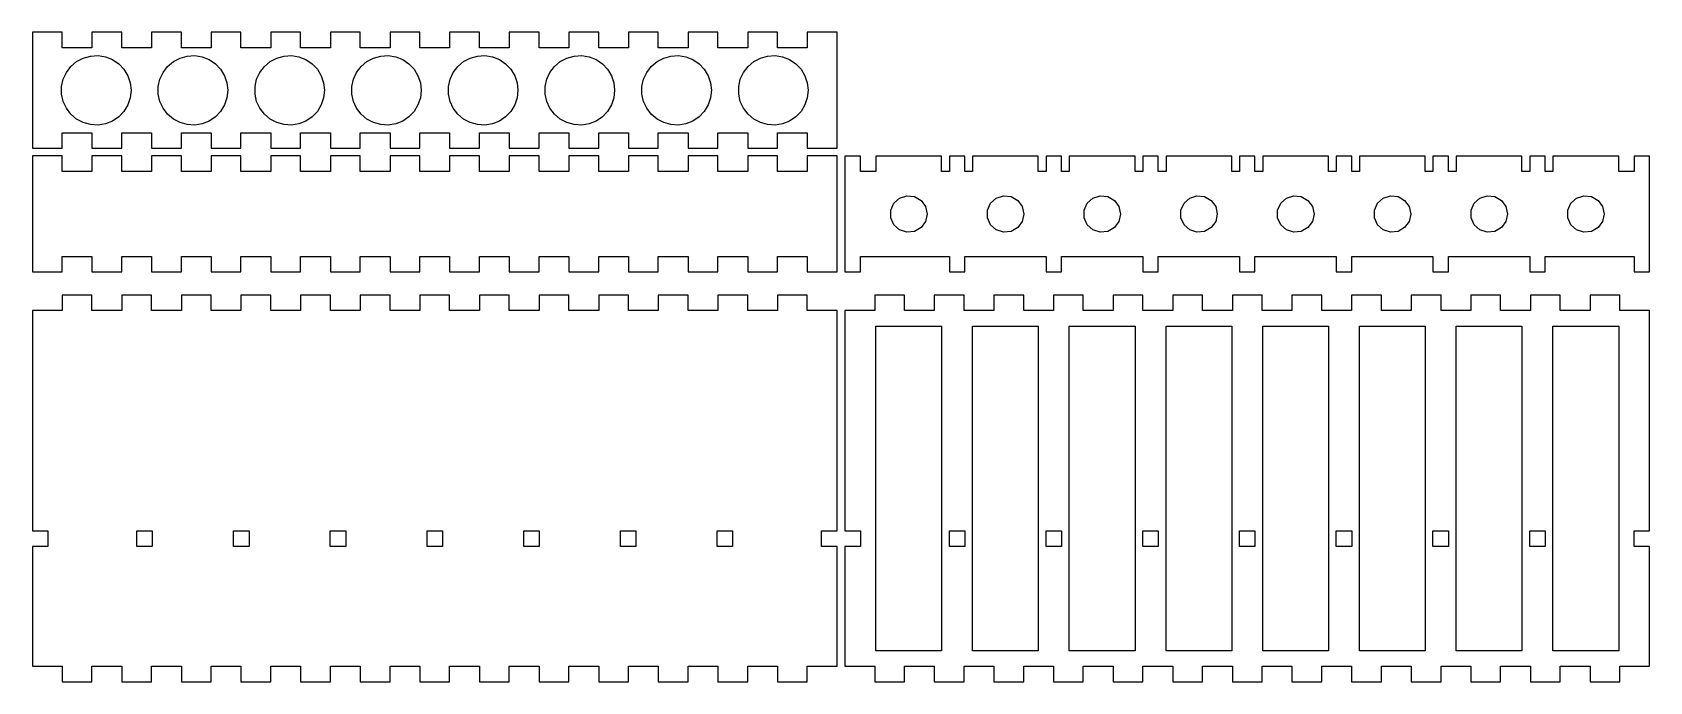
# Model space of a CAD drawing. Header units: metres. Extents: x 0 to 418, y 0 to 168.
import ezdxf

# ---------------------------------------------------------------- set-up
doc = ezdxf.new("R2010")
doc.units = ezdxf.units.M

msp = doc.modelspace()

# ---------------------------------------------------------------- linework, layer by layer
for p, q in [((7.7037, 168.01), (0, 168.01)), ((0, 168.01), (0, 138)), ((7.7037, 164), (7.7037, 168.01)), ((23.1111, 168.01), (15.4074, 168.01)), ((15.4074, 168.01), (15.4074, 164)), ((23.1111, 164), (23.1111, 168.01)), ((38.5185, 168.01), (30.8148, 168.01)), ((30.8148, 168.01), (30.8148, 164)), ((38.5185, 164), (38.5185, 168.01)), ((53.9259, 168.01), (46.2222, 168.01)), ((46.2222, 168.01), (46.2222, 164)), ((53.9259, 164), (53.9259, 168.01)), ((69.3333, 168.01), (61.6296, 168.01)), ((61.6296, 168.01), (61.6296, 164)), ((69.3333, 164), (69.3333, 168.01)), ((84.7407, 168.01), (77.037, 168.01)), ((77.037, 168.01), (77.037, 164)), ((84.7407, 164), (84.7407, 168.01)), ((100.148, 168.01), (92.4444, 168.01)), ((92.4444, 168.01), (92.4444, 164)), ((100.148, 164), (100.148, 168.01)), ((115.556, 168.01), (107.852, 168.01)), ((107.852, 168.01), (107.852, 164)), ((115.556, 164), (115.556, 168.01)), ((130.963, 168.01), (123.259, 168.01)), ((123.259, 168.01), (123.259, 164)), ((130.963, 164), (130.963, 168.01)), ((146.37, 168.01), (138.667, 168.01)), ((138.667, 168.01), (138.667, 164)), ((146.37, 164), (146.37, 168.01)), ((161.778, 168.01), (154.074, 168.01)), ((154.074, 168.01), (154.074, 164)), ((161.778, 164), (161.778, 168.01)), ((177.185, 168.01), (169.481, 168.01)), ((169.481, 168.01), (169.481, 164)), ((177.185, 164), (177.185, 168.01)), ((192.593, 168.01), (184.889, 168.01)), ((184.889, 168.01), (184.889, 164)), ((192.593, 164), (192.593, 168.01)), ((208, 168.01), (200.296, 168.01)), ((200.296, 168.01), (200.296, 164)), ((208, 138), (208, 168.01)), ((15.4074, 164), (7.7037, 164)), ((30.8148, 164), (23.1111, 164)), ((46.2222, 164), (38.5185, 164)), ((61.6296, 164), (53.9259, 164)), ((77.037, 164), (69.3333, 164)), ((92.4444, 164), (84.7407, 164)), ((107.852, 164), (100.148, 164)), ((123.259, 164), (115.556, 164)), ((138.667, 164), (130.963, 164)), ((154.074, 164), (146.37, 164)), ((169.481, 164), (161.778, 164)), ((184.889, 164), (177.185, 164)), ((200.296, 164), (192.593, 164)), ((8.7883, 157.64), (9.966, 159.189)), ((9.966, 159.189), (11.4493, 160.449)), ((11.4493, 160.449), (13.1687, 161.361)), ((13.1687, 161.361), (15.044, 161.881)), ((15.044, 161.881), (16.9872, 161.987)), ((16.9872, 161.987), (18.9077, 161.672)), ((18.9077, 161.672), (20.7157, 160.952)), ((20.7157, 160.952), (22.3265, 159.859)), ((22.3265, 159.859), (23.6648, 158.447)), ((33.7883, 157.64), (34.966, 159.189)), ((34.966, 159.189), (36.4493, 160.449)), ((36.4493, 160.449), (38.1687, 161.361)), ((38.1687, 161.361), (40.044, 161.881)), ((40.044, 161.881), (41.9872, 161.987)), ((41.9872, 161.987), (43.9077, 161.672)), ((43.9077, 161.672), (45.7157, 160.952)), ((45.7157, 160.952), (47.3265, 159.859)), ((47.3265, 159.859), (48.6648, 158.447)), ((58.7883, 157.64), (59.966, 159.189)), ((59.966, 159.189), (61.4493, 160.449)), ((61.4493, 160.449), (63.1687, 161.361)), ((63.1687, 161.361), (65.044, 161.881)), ((65.044, 161.881), (66.9872, 161.987)), ((66.9872, 161.987), (68.9077, 161.672)), ((68.9077, 161.672), (70.7157, 160.952)), ((70.7157, 160.952), (72.3265, 159.859)), ((72.3265, 159.859), (73.6648, 158.447)), ((83.7883, 157.64), (84.966, 159.189)), ((84.966, 159.189), (86.4493, 160.449)), ((86.4493, 160.449), (88.1687, 161.361)), ((88.1687, 161.361), (90.044, 161.881)), ((90.044, 161.881), (91.9872, 161.987)), ((91.9872, 161.987), (93.9077, 161.672)), ((93.9077, 161.672), (95.7157, 160.952)), ((95.7157, 160.952), (97.3265, 159.859)), ((97.3265, 159.859), (98.6648, 158.447)), ((108.788, 157.64), (109.966, 159.189)), ((109.966, 159.189), (111.449, 160.449)), ((111.449, 160.449), (113.169, 161.361)), ((113.169, 161.361), (115.044, 161.881)), ((115.044, 161.881), (116.987, 161.987)), ((116.987, 161.987), (118.908, 161.672)), ((118.908, 161.672), (120.716, 160.952)), ((120.716, 160.952), (122.326, 159.859)), ((122.326, 159.859), (123.665, 158.447)), ((133.788, 157.64), (134.966, 159.189)), ((134.966, 159.189), (136.449, 160.449)), ((136.449, 160.449), (138.169, 161.361)), ((138.169, 161.361), (140.044, 161.881)), ((140.044, 161.881), (141.987, 161.987)), ((141.987, 161.987), (143.908, 161.672)), ((143.908, 161.672), (145.716, 160.952)), ((145.716, 160.952), (147.326, 159.859)), ((147.326, 159.859), (148.665, 158.447)), ((158.788, 157.64), (159.966, 159.189)), ((159.966, 159.189), (161.449, 160.449)), ((161.449, 160.449), (163.169, 161.361)), ((163.169, 161.361), (165.044, 161.881)), ((165.044, 161.881), (166.987, 161.987)), ((166.987, 161.987), (168.908, 161.672)), ((168.908, 161.672), (170.716, 160.952)), ((170.716, 160.952), (172.326, 159.859)), ((172.326, 159.859), (173.665, 158.447)), ((183.788, 157.64), (184.966, 159.189)), ((184.966, 159.189), (186.449, 160.449)), ((186.449, 160.449), (188.169, 161.361)), ((188.169, 161.361), (190.044, 161.881)), ((190.044, 161.881), (191.987, 161.987)), ((191.987, 161.987), (193.908, 161.672)), ((193.908, 161.672), (195.716, 160.952)), ((195.716, 160.952), (197.326, 159.859)), ((197.326, 159.859), (198.665, 158.447)), ((7.5527, 153.973), (7.9711, 155.874)), ((7.9711, 155.874), (8.7883, 157.64)), ((23.6648, 158.447), (24.6682, 156.779)), ((24.6682, 156.779), (25.2896, 154.935)), ((25.2896, 154.935), (25.5, 153)), ((32.5527, 153.973), (32.9711, 155.874)), ((32.9711, 155.874), (33.7883, 157.64)), ((48.6648, 158.447), (49.6682, 156.779)), ((49.6682, 156.779), (50.2896, 154.935)), ((50.2896, 154.935), (50.5, 153)), ((57.5527, 153.973), (57.9711, 155.874)), ((57.9711, 155.874), (58.7883, 157.64)), ((73.6648, 158.447), (74.6682, 156.779)), ((74.6682, 156.779), (75.2896, 154.935)), ((75.2896, 154.935), (75.5, 153)), ((82.5527, 153.973), (82.9711, 155.874)), ((82.9711, 155.874), (83.7883, 157.64)), ((98.6648, 158.447), (99.6682, 156.779)), ((99.6682, 156.779), (100.29, 154.935)), ((100.29, 154.935), (100.5, 153)), ((107.553, 153.973), (107.971, 155.874)), ((107.971, 155.874), (108.788, 157.64)), ((123.665, 158.447), (124.668, 156.779)), ((124.668, 156.779), (125.29, 154.935)), ((125.29, 154.935), (125.5, 153)), ((132.553, 153.973), (132.971, 155.874)), ((132.971, 155.874), (133.788, 157.64)), ((148.665, 158.447), (149.668, 156.779)), ((149.668, 156.779), (150.29, 154.935)), ((150.29, 154.935), (150.5, 153)), ((157.553, 153.973), (157.971, 155.874)), ((157.971, 155.874), (158.788, 157.64)), ((173.665, 158.447), (174.668, 156.779)), ((174.668, 156.779), (175.29, 154.935)), ((175.29, 154.935), (175.5, 153)), ((182.553, 153.973), (182.971, 155.874)), ((182.971, 155.874), (183.788, 157.64)), ((198.665, 158.447), (199.668, 156.779)), ((199.668, 156.779), (200.29, 154.935)), ((200.29, 154.935), (200.5, 153)), ((7.5527, 152.027), (7.5527, 153.973)), ((7.9711, 150.126), (7.5527, 152.027)), ((25.2896, 151.065), (24.6682, 149.221)), ((25.5, 153), (25.2896, 151.065)), ((32.5527, 152.027), (32.5527, 153.973)), ((32.9711, 150.126), (32.5527, 152.027)), ((50.2896, 151.065), (49.6682, 149.221)), ((50.5, 153), (50.2896, 151.065)), ((57.5527, 152.027), (57.5527, 153.973)), ((57.9711, 150.126), (57.5527, 152.027)), ((75.2896, 151.065), (74.6682, 149.221)), ((75.5, 153), (75.2896, 151.065)), ((82.5527, 152.027), (82.5527, 153.973)), ((82.9711, 150.126), (82.5527, 152.027)), ((100.29, 151.065), (99.6682, 149.221)), ((100.5, 153), (100.29, 151.065)), ((107.553, 152.027), (107.553, 153.973)), ((107.971, 150.126), (107.553, 152.027)), ((125.29, 151.065), (124.668, 149.221)), ((125.5, 153), (125.29, 151.065)), ((132.553, 152.027), (132.553, 153.973)), ((132.971, 150.126), (132.553, 152.027)), ((150.29, 151.065), (149.668, 149.221)), ((150.5, 153), (150.29, 151.065)), ((157.553, 152.027), (157.553, 153.973)), ((157.971, 150.126), (157.553, 152.027)), ((175.29, 151.065), (174.668, 149.221)), ((175.5, 153), (175.29, 151.065)), ((182.553, 152.027), (182.553, 153.973)), ((182.971, 150.126), (182.553, 152.027)), ((200.29, 151.065), (199.668, 149.221)), ((200.5, 153), (200.29, 151.065)), ((8.7883, 148.36), (7.9711, 150.126)), ((9.966, 146.811), (8.7883, 148.36)), ((11.4493, 145.551), (9.966, 146.811)), ((23.6648, 147.553), (22.3265, 146.141)), ((24.6682, 149.221), (23.6648, 147.553)), ((33.7883, 148.36), (32.9711, 150.126)), ((34.966, 146.811), (33.7883, 148.36)), ((36.4493, 145.551), (34.966, 146.811)), ((48.6648, 147.553), (47.3265, 146.141)), ((49.6682, 149.221), (48.6648, 147.553)), ((58.7883, 148.36), (57.9711, 150.126)), ((59.966, 146.811), (58.7883, 148.36)), ((61.4493, 145.551), (59.966, 146.811)), ((73.6648, 147.553), (72.3265, 146.141)), ((74.6682, 149.221), (73.6648, 147.553)), ((83.7883, 148.36), (82.9711, 150.126)), ((84.966, 146.811), (83.7883, 148.36)), ((86.4493, 145.551), (84.966, 146.811)), ((98.6648, 147.553), (97.3265, 146.141)), ((99.6682, 149.221), (98.6648, 147.553)), ((108.788, 148.36), (107.971, 150.126)), ((109.966, 146.811), (108.788, 148.36)), ((111.449, 145.551), (109.966, 146.811)), ((123.665, 147.553), (122.326, 146.141)), ((124.668, 149.221), (123.665, 147.553)), ((133.788, 148.36), (132.971, 150.126)), ((134.966, 146.811), (133.788, 148.36)), ((136.449, 145.551), (134.966, 146.811)), ((148.665, 147.553), (147.326, 146.141)), ((149.668, 149.221), (148.665, 147.553)), ((158.788, 148.36), (157.971, 150.126)), ((159.966, 146.811), (158.788, 148.36)), ((161.449, 145.551), (159.966, 146.811)), ((173.665, 147.553), (172.326, 146.141)), ((174.668, 149.221), (173.665, 147.553)), ((183.788, 148.36), (182.971, 150.126)), ((184.966, 146.811), (183.788, 148.36)), ((186.449, 145.551), (184.966, 146.811)), ((198.665, 147.553), (197.326, 146.141)), ((199.668, 149.221), (198.665, 147.553)), ((13.1687, 144.639), (11.4493, 145.551)), ((15.044, 144.119), (13.1687, 144.639)), ((16.9872, 144.013), (15.044, 144.119)), ((18.9077, 144.328), (16.9872, 144.013)), ((20.7157, 145.048), (18.9077, 144.328)), ((22.3265, 146.141), (20.7157, 145.048)), ((38.1687, 144.639), (36.4493, 145.551)), ((40.044, 144.119), (38.1687, 144.639)), ((41.9872, 144.013), (40.044, 144.119)), ((43.9077, 144.328), (41.9872, 144.013)), ((45.7157, 145.048), (43.9077, 144.328)), ((47.3265, 146.141), (45.7157, 145.048)), ((63.1687, 144.639), (61.4493, 145.551)), ((65.044, 144.119), (63.1687, 144.639)), ((66.9872, 144.013), (65.044, 144.119)), ((68.9077, 144.328), (66.9872, 144.013)), ((70.7157, 145.048), (68.9077, 144.328)), ((72.3265, 146.141), (70.7157, 145.048)), ((88.1687, 144.639), (86.4493, 145.551)), ((90.044, 144.119), (88.1687, 144.639)), ((91.9872, 144.013), (90.044, 144.119)), ((93.9077, 144.328), (91.9872, 144.013)), ((95.7157, 145.048), (93.9077, 144.328)), ((97.3265, 146.141), (95.7157, 145.048)), ((113.169, 144.639), (111.449, 145.551)), ((115.044, 144.119), (113.169, 144.639)), ((116.987, 144.013), (115.044, 144.119)), ((118.908, 144.328), (116.987, 144.013)), ((120.716, 145.048), (118.908, 144.328)), ((122.326, 146.141), (120.716, 145.048)), ((138.169, 144.639), (136.449, 145.551)), ((140.044, 144.119), (138.169, 144.639)), ((141.987, 144.013), (140.044, 144.119)), ((143.908, 144.328), (141.987, 144.013)), ((145.716, 145.048), (143.908, 144.328)), ((147.326, 146.141), (145.716, 145.048)), ((163.169, 144.639), (161.449, 145.551)), ((165.044, 144.119), (163.169, 144.639)), ((166.987, 144.013), (165.044, 144.119)), ((168.908, 144.328), (166.987, 144.013)), ((170.716, 145.048), (168.908, 144.328)), ((172.326, 146.141), (170.716, 145.048)), ((188.169, 144.639), (186.449, 145.551)), ((190.044, 144.119), (188.169, 144.639)), ((191.987, 144.013), (190.044, 144.119)), ((193.908, 144.328), (191.987, 144.013)), ((195.716, 145.048), (193.908, 144.328)), ((197.326, 146.141), (195.716, 145.048)), ((0, 138), (7.7037, 138)), ((7.7037, 142), (15.4074, 142)), ((7.7037, 138), (7.7037, 142)), ((15.4074, 142), (15.4074, 138)), ((15.4074, 138), (23.1111, 138)), ((23.1111, 138), (23.1111, 142)), ((23.1111, 142), (30.8148, 142)), ((30.8148, 142), (30.8148, 138)), ((30.8148, 138), (38.5185, 138)), ((38.5185, 138), (38.5185, 142)), ((38.5185, 142), (46.2222, 142)), ((46.2222, 142), (46.2222, 138)), ((46.2222, 138), (53.9259, 138)), ((53.9259, 138), (53.9259, 142)), ((53.9259, 142), (61.6296, 142)), ((61.6296, 142), (61.6296, 138)), ((61.6296, 138), (69.3333, 138)), ((69.3333, 138), (69.3333, 142)), ((69.3333, 142), (77.037, 142)), ((77.037, 142), (77.037, 138)), ((77.037, 138), (84.7407, 138)), ((84.7407, 138), (84.7407, 142)), ((84.7407, 142), (92.4444, 142)), ((92.4444, 142), (92.4444, 138)), ((92.4444, 138), (100.148, 138)), ((100.148, 138), (100.148, 142)), ((100.148, 142), (107.852, 142)), ((107.852, 142), (107.852, 138)), ((107.852, 138), (115.556, 138)), ((115.556, 138), (115.556, 142)), ((115.556, 142), (123.259, 142)), ((123.259, 142), (123.259, 138)), ((123.259, 138), (130.963, 138)), ((130.963, 138), (130.963, 142)), ((130.963, 142), (138.667, 142)), ((138.667, 142), (138.667, 138)), ((138.667, 138), (146.37, 138)), ((146.37, 138), (146.37, 142)), ((146.37, 142), (154.074, 142)), ((154.074, 142), (154.074, 138)), ((154.074, 138), (161.778, 138)), ((161.778, 138), (161.778, 142)), ((161.778, 142), (169.481, 142)), ((169.481, 142), (169.481, 138)), ((169.481, 138), (177.185, 138)), ((177.185, 138), (177.185, 142)), ((177.185, 142), (184.889, 142)), ((184.889, 142), (184.889, 138)), ((184.889, 138), (192.593, 138)), ((192.593, 138), (192.593, 142)), ((192.593, 142), (200.296, 142)), ((200.296, 142), (200.296, 138)), ((200.296, 138), (208, 138)), ((7.7037, 136.01), (0, 136.01)), ((0, 136.01), (0, 106)), ((7.7037, 132), (7.7037, 136.01)), ((23.1111, 136.01), (15.4074, 136.01)), ((15.4074, 136.01), (15.4074, 132)), ((23.1111, 132), (23.1111, 136.01)), ((38.5185, 136.01), (30.8148, 136.01)), ((30.8148, 136.01), (30.8148, 132)), ((38.5185, 132), (38.5185, 136.01)), ((53.9259, 136.01), (46.2222, 136.01)), ((46.2222, 136.01), (46.2222, 132)), ((53.9259, 132), (53.9259, 136.01)), ((69.3333, 136.01), (61.6296, 136.01)), ((61.6296, 136.01), (61.6296, 132)), ((69.3333, 132), (69.3333, 136.01)), ((84.7407, 136.01), (77.037, 136.01)), ((77.037, 136.01), (77.037, 132)), ((84.7407, 132), (84.7407, 136.01)), ((100.148, 136.01), (92.4444, 136.01)), ((92.4444, 136.01), (92.4444, 132)), ((100.148, 132), (100.148, 136.01)), ((115.556, 136.01), (107.852, 136.01)), ((107.852, 136.01), (107.852, 132)), ((115.556, 132), (115.556, 136.01)), ((130.963, 136.01), (123.259, 136.01)), ((123.259, 136.01), (123.259, 132)), ((130.963, 132), (130.963, 136.01)), ((146.37, 136.01), (138.667, 136.01)), ((138.667, 136.01), (138.667, 132)), ((146.37, 132), (146.37, 136.01)), ((161.778, 136.01), (154.074, 136.01)), ((154.074, 136.01), (154.074, 132)), ((161.778, 132), (161.778, 136.01)), ((177.185, 136.01), (169.481, 136.01)), ((169.481, 136.01), (169.481, 132)), ((177.185, 132), (177.185, 136.01)), ((192.593, 136.01), (184.889, 136.01)), ((184.889, 136.01), (184.889, 132)), ((192.593, 132), (192.593, 136.01)), ((208, 136.01), (200.296, 136.01)), ((200.296, 136.01), (200.296, 132)), ((208, 106), (208, 136.01)), ((214, 136), (210, 136)), ((210, 136), (210, 106)), ((214, 132), (214, 136)), ((235, 136), (218, 136)), ((218, 136), (218, 132)), ((235, 132), (235, 136)), ((241, 136), (237, 136)), ((237, 136), (237, 132)), ((241, 132), (241, 136)), ((260, 136), (243, 136)), ((243, 136), (243, 132)), ((260, 132), (260, 136)), ((266, 136), (262, 136)), ((262, 136), (262, 132)), ((266, 132), (266, 136)), ((285, 136), (268, 136)), ((268, 136), (268, 132)), ((285, 132), (285, 136)), ((291, 136), (287, 136)), ((287, 136), (287, 132)), ((291, 132), (291, 136)), ((310, 136), (293, 136)), ((293, 136), (293, 132)), ((310, 132), (310, 136)), ((316, 136), (312, 136)), ((312, 136), (312, 132)), ((316, 132), (316, 136)), ((335, 136), (318, 136)), ((318, 136), (318, 132)), ((335, 132), (335, 136)), ((341, 136), (337, 136)), ((337, 136), (337, 132)), ((341, 132), (341, 136)), ((360, 136), (343, 136)), ((343, 136), (343, 132)), ((360, 132), (360, 136)), ((366, 136), (362, 136)), ((362, 136), (362, 132)), ((366, 132), (366, 136)), ((385, 136), (368, 136)), ((368, 136), (368, 132)), ((385, 132), (385, 136)), ((391, 136), (387, 136)), ((387, 136), (387, 132)), ((391, 132), (391, 136)), ((410, 136), (393, 136)), ((393, 136), (393, 132)), ((410, 132), (410, 136)), ((418, 136), (414, 136)), ((414, 136), (414, 132)), ((418, 106), (418, 136)), ((15.4074, 132), (7.7037, 132)), ((30.8148, 132), (23.1111, 132)), ((46.2222, 132), (38.5185, 132)), ((61.6296, 132), (53.9259, 132)), ((77.037, 132), (69.3333, 132)), ((92.4444, 132), (84.7407, 132)), ((107.852, 132), (100.148, 132)), ((123.259, 132), (115.556, 132)), ((138.667, 132), (130.963, 132)), ((154.074, 132), (146.37, 132)), ((169.481, 132), (161.778, 132)), ((184.889, 132), (177.185, 132)), ((200.296, 132), (192.593, 132)), ((218, 132), (214, 132)), ((237, 132), (235, 132)), ((243, 132), (241, 132)), ((262, 132), (260, 132)), ((268, 132), (266, 132)), ((287, 132), (285, 132)), ((293, 132), (291, 132)), ((312, 132), (310, 132)), ((318, 132), (316, 132)), ((337, 132), (335, 132)), ((343, 132), (341, 132)), ((362, 132), (360, 132)), ((368, 132), (366, 132)), ((387, 132), (385, 132)), ((393, 132), (391, 132)), ((414, 132), (410, 132)), ((224.125, 125.114), (226.003, 125.724)), ((226.003, 125.724), (227.968, 125.518)), ((227.968, 125.518), (229.678, 124.53)), ((249.125, 125.114), (251.003, 125.724)), ((251.003, 125.724), (252.968, 125.518)), ((252.968, 125.518), (254.678, 124.53)), ((274.125, 125.114), (276.003, 125.724)), ((276.003, 125.724), (277.968, 125.518)), ((277.968, 125.518), (279.678, 124.53)), ((299.125, 125.114), (301.003, 125.724)), ((301.003, 125.724), (302.968, 125.518)), ((302.968, 125.518), (304.678, 124.53)), ((324.125, 125.114), (326.003, 125.724)), ((326.003, 125.724), (327.968, 125.518)), ((327.968, 125.518), (329.678, 124.53)), ((349.125, 125.114), (351.003, 125.724)), ((351.003, 125.724), (352.968, 125.518)), ((352.968, 125.518), (354.678, 124.53)), ((374.125, 125.114), (376.003, 125.724)), ((376.003, 125.724), (377.968, 125.518)), ((377.968, 125.518), (379.678, 124.53)), ((399.125, 125.114), (401.003, 125.724)), ((401.003, 125.724), (402.968, 125.518)), ((402.968, 125.518), (404.678, 124.53)), ((221.854, 121.988), (222.657, 123.792)), ((221.854, 120.012), (221.854, 121.988)), ((222.657, 123.792), (224.125, 125.114)), ((229.678, 124.53), (230.839, 122.932)), ((230.839, 122.932), (231.25, 121)), ((246.854, 121.988), (247.657, 123.792)), ((246.854, 120.012), (246.854, 121.988)), ((247.657, 123.792), (249.125, 125.114)), ((254.678, 124.53), (255.839, 122.932)), ((255.839, 122.932), (256.25, 121)), ((271.854, 121.988), (272.657, 123.792)), ((271.854, 120.012), (271.854, 121.988)), ((272.657, 123.792), (274.125, 125.114)), ((279.678, 124.53), (280.839, 122.932)), ((280.839, 122.932), (281.25, 121)), ((296.854, 121.988), (297.657, 123.792)), ((296.854, 120.012), (296.854, 121.988)), ((297.657, 123.792), (299.125, 125.114)), ((304.678, 124.53), (305.839, 122.932)), ((305.839, 122.932), (306.25, 121)), ((321.854, 121.988), (322.657, 123.792)), ((321.854, 120.012), (321.854, 121.988)), ((322.657, 123.792), (324.125, 125.114)), ((329.678, 124.53), (330.839, 122.932)), ((330.839, 122.932), (331.25, 121)), ((346.854, 121.988), (347.657, 123.792)), ((346.854, 120.012), (346.854, 121.988)), ((347.657, 123.792), (349.125, 125.114)), ((354.678, 124.53), (355.839, 122.932)), ((355.839, 122.932), (356.25, 121)), ((371.854, 121.988), (372.657, 123.792)), ((371.854, 120.012), (371.854, 121.988)), ((372.657, 123.792), (374.125, 125.114)), ((379.678, 124.53), (380.839, 122.932)), ((380.839, 122.932), (381.25, 121)), ((396.854, 121.988), (397.657, 123.792)), ((396.854, 120.012), (396.854, 121.988)), ((397.657, 123.792), (399.125, 125.114)), ((404.678, 124.53), (405.839, 122.932)), ((405.839, 122.932), (406.25, 121)), ((222.657, 118.208), (221.854, 120.012)), ((224.125, 116.886), (222.657, 118.208)), ((229.678, 117.47), (227.968, 116.482)), ((230.839, 119.068), (229.678, 117.47)), ((231.25, 121), (230.839, 119.068)), ((247.657, 118.208), (246.854, 120.012)), ((249.125, 116.886), (247.657, 118.208)), ((254.678, 117.47), (252.968, 116.482)), ((255.839, 119.068), (254.678, 117.47)), ((256.25, 121), (255.839, 119.068)), ((272.657, 118.208), (271.854, 120.012)), ((274.125, 116.886), (272.657, 118.208)), ((279.678, 117.47), (277.968, 116.482)), ((280.839, 119.068), (279.678, 117.47)), ((281.25, 121), (280.839, 119.068)), ((297.657, 118.208), (296.854, 120.012)), ((299.125, 116.886), (297.657, 118.208)), ((304.678, 117.47), (302.968, 116.482)), ((305.839, 119.068), (304.678, 117.47)), ((306.25, 121), (305.839, 119.068)), ((322.657, 118.208), (321.854, 120.012)), ((324.125, 116.886), (322.657, 118.208)), ((329.678, 117.47), (327.968, 116.482)), ((330.839, 119.068), (329.678, 117.47)), ((331.25, 121), (330.839, 119.068)), ((347.657, 118.208), (346.854, 120.012)), ((349.125, 116.886), (347.657, 118.208)), ((354.678, 117.47), (352.968, 116.482)), ((355.839, 119.068), (354.678, 117.47)), ((356.25, 121), (355.839, 119.068)), ((372.657, 118.208), (371.854, 120.012)), ((374.125, 116.886), (372.657, 118.208)), ((379.678, 117.47), (377.968, 116.482)), ((380.839, 119.068), (379.678, 117.47)), ((381.25, 121), (380.839, 119.068)), ((397.657, 118.208), (396.854, 120.012)), ((399.125, 116.886), (397.657, 118.208)), ((404.678, 117.47), (402.968, 116.482)), ((405.839, 119.068), (404.678, 117.47)), ((406.25, 121), (405.839, 119.068)), ((226.003, 116.276), (224.125, 116.886)), ((227.968, 116.482), (226.003, 116.276)), ((251.003, 116.276), (249.125, 116.886)), ((252.968, 116.482), (251.003, 116.276)), ((276.003, 116.276), (274.125, 116.886)), ((277.968, 116.482), (276.003, 116.276)), ((301.003, 116.276), (299.125, 116.886)), ((302.968, 116.482), (301.003, 116.276)), ((326.003, 116.276), (324.125, 116.886)), ((327.968, 116.482), (326.003, 116.276)), ((351.003, 116.276), (349.125, 116.886)), ((352.968, 116.482), (351.003, 116.276)), ((376.003, 116.276), (374.125, 116.886)), ((377.968, 116.482), (376.003, 116.276)), ((401.003, 116.276), (399.125, 116.886)), ((402.968, 116.482), (401.003, 116.276)), ((7.7037, 110), (15.4074, 110)), ((7.7037, 106), (7.7037, 110)), ((15.4074, 110), (15.4074, 106)), ((23.1111, 106), (23.1111, 110)), ((23.1111, 110), (30.8148, 110)), ((30.8148, 110), (30.8148, 106)), ((38.5185, 106), (38.5185, 110)), ((38.5185, 110), (46.2222, 110)), ((46.2222, 110), (46.2222, 106)), ((53.9259, 106), (53.9259, 110)), ((53.9259, 110), (61.6296, 110)), ((61.6296, 110), (61.6296, 106)), ((69.3333, 106), (69.3333, 110)), ((69.3333, 110), (77.037, 110)), ((77.037, 110), (77.037, 106)), ((84.7407, 106), (84.7407, 110)), ((84.7407, 110), (92.4444, 110)), ((92.4444, 110), (92.4444, 106)), ((100.148, 106), (100.148, 110)), ((100.148, 110), (107.852, 110)), ((107.852, 110), (107.852, 106)), ((115.556, 106), (115.556, 110)), ((115.556, 110), (123.259, 110)), ((123.259, 110), (123.259, 106)), ((130.963, 106), (130.963, 110)), ((130.963, 110), (138.667, 110)), ((138.667, 110), (138.667, 106)), ((146.37, 106), (146.37, 110)), ((146.37, 110), (154.074, 110)), ((154.074, 110), (154.074, 106)), ((161.778, 106), (161.778, 110)), ((161.778, 110), (169.481, 110)), ((169.481, 110), (169.481, 106)), ((177.185, 106), (177.185, 110)), ((177.185, 110), (184.889, 110)), ((184.889, 110), (184.889, 106)), ((192.593, 106), (192.593, 110)), ((192.593, 110), (200.296, 110)), ((200.296, 110), (200.296, 106)), ((214, 110), (237, 110)), ((214, 106), (214, 110)), ((237, 110), (237, 106)), ((241, 106), (241, 110)), ((241, 110), (262, 110)), ((262, 110), (262, 106)), ((266, 106), (266, 110)), ((266, 110), (287, 110)), ((287, 110), (287, 106)), ((291, 106), (291, 110)), ((291, 110), (312, 110)), ((312, 110), (312, 106)), ((316, 106), (316, 110)), ((316, 110), (337, 110)), ((337, 110), (337, 106)), ((341, 106), (341, 110)), ((341, 110), (362, 110)), ((362, 110), (362, 106)), ((366, 106), (366, 110)), ((366, 110), (387, 110)), ((387, 110), (387, 106)), ((391, 106), (391, 110)), ((391, 110), (414, 110)), ((414, 110), (414, 106)), ((0, 106), (7.7037, 106)), ((15.4074, 106), (23.1111, 106)), ((30.8148, 106), (38.5185, 106)), ((46.2222, 106), (53.9259, 106)), ((61.6296, 106), (69.3333, 106)), ((77.037, 106), (84.7407, 106)), ((92.4444, 106), (100.148, 106)), ((107.852, 106), (115.556, 106)), ((123.259, 106), (130.963, 106)), ((138.667, 106), (146.37, 106)), ((154.074, 106), (161.778, 106)), ((169.481, 106), (177.185, 106)), ((184.889, 106), (192.593, 106)), ((200.296, 106), (208, 106)), ((210, 106), (214, 106)), ((237, 106), (241, 106)), ((262, 106), (266, 106)), ((287, 106), (291, 106)), ((312, 106), (316, 106)), ((337, 106), (341, 106)), ((362, 106), (366, 106)), ((387, 106), (391, 106)), ((414, 106), (418, 106)), ((15.4074, 100.01), (7.7037, 100.01)), ((7.7037, 100.01), (7.7037, 96)), ((15.4074, 96), (15.4074, 100.01)), ((30.8148, 100.01), (23.1111, 100.01)), ((23.1111, 100.01), (23.1111, 96)), ((30.8148, 96), (30.8148, 100.01)), ((46.2222, 100.01), (38.5185, 100.01)), ((38.5185, 100.01), (38.5185, 96)), ((46.2222, 96), (46.2222, 100.01)), ((61.6296, 100.01), (53.9259, 100.01)), ((53.9259, 100.01), (53.9259, 96)), ((61.6296, 96), (61.6296, 100.01)), ((77.037, 100.01), (69.3333, 100.01)), ((69.3333, 100.01), (69.3333, 96)), ((77.037, 96), (77.037, 100.01)), ((92.4444, 100.01), (84.7407, 100.01)), ((84.7407, 100.01), (84.7407, 96)), ((92.4444, 96), (92.4444, 100.01)), ((107.852, 100.01), (100.148, 100.01)), ((100.148, 100.01), (100.148, 96)), ((107.852, 96), (107.852, 100.01)), ((123.259, 100.01), (115.556, 100.01)), ((115.556, 100.01), (115.556, 96)), ((123.259, 96), (123.259, 100.01)), ((138.667, 100.01), (130.963, 100.01)), ((130.963, 100.01), (130.963, 96)), ((138.667, 96), (138.667, 100.01)), ((154.074, 100.01), (146.37, 100.01)), ((146.37, 100.01), (146.37, 96)), ((154.074, 96), (154.074, 100.01)), ((169.481, 100.01), (161.778, 100.01)), ((161.778, 100.01), (161.778, 96)), ((169.481, 96), (169.481, 100.01)), ((184.889, 100.01), (177.185, 100.01)), ((177.185, 100.01), (177.185, 96)), ((184.889, 96), (184.889, 100.01)), ((200.296, 100.01), (192.593, 100.01)), ((192.593, 100.01), (192.593, 96)), ((200.296, 96), (200.296, 100.01)), ((225.407, 100.01), (217.704, 100.01)), ((217.704, 100.01), (217.704, 96)), ((225.407, 96), (225.407, 100.01)), ((240.815, 100.01), (233.111, 100.01)), ((233.111, 100.01), (233.111, 96)), ((240.815, 96), (240.815, 100.01)), ((256.222, 100.01), (248.519, 100.01)), ((248.519, 100.01), (248.519, 96)), ((256.222, 96), (256.222, 100.01)), ((271.63, 100.01), (263.926, 100.01)), ((263.926, 100.01), (263.926, 96)), ((271.63, 96), (271.63, 100.01)), ((287.037, 100.01), (279.333, 100.01)), ((279.333, 100.01), (279.333, 96)), ((287.037, 96), (287.037, 100.01)), ((302.444, 100.01), (294.741, 100.01)), ((294.741, 100.01), (294.741, 96)), ((302.444, 96), (302.444, 100.01)), ((317.852, 100.01), (310.148, 100.01)), ((310.148, 100.01), (310.148, 96)), ((317.852, 96), (317.852, 100.01)), ((333.259, 100.01), (325.556, 100.01)), ((325.556, 100.01), (325.556, 96)), ((333.259, 96), (333.259, 100.01)), ((348.667, 100.01), (340.963, 100.01)), ((340.963, 100.01), (340.963, 96)), ((348.667, 96), (348.667, 100.01)), ((364.074, 100.01), (356.37, 100.01)), ((356.37, 100.01), (356.37, 96)), ((364.074, 96), (364.074, 100.01)), ((379.481, 100.01), (371.778, 100.01)), ((371.778, 100.01), (371.778, 96)), ((379.481, 96), (379.481, 100.01)), ((394.889, 100.01), (387.185, 100.01)), ((387.185, 100.01), (387.185, 96)), ((394.889, 96), (394.889, 100.01)), ((410.296, 100.01), (402.593, 100.01)), ((402.593, 100.01), (402.593, 96)), ((410.296, 96), (410.296, 100.01)), ((7.7037, 96), (0, 96)), ((0, 96), (0, 39)), ((23.1111, 96), (15.4074, 96)), ((38.5185, 96), (30.8148, 96)), ((53.9259, 96), (46.2222, 96)), ((69.3333, 96), (61.6296, 96)), ((84.7407, 96), (77.037, 96)), ((100.148, 96), (92.4444, 96)), ((115.556, 96), (107.852, 96)), ((130.963, 96), (123.259, 96)), ((146.37, 96), (138.667, 96)), ((161.778, 96), (154.074, 96)), ((177.185, 96), (169.481, 96)), ((192.593, 96), (184.889, 96)), ((208, 96), (200.296, 96)), ((208, 39), (208, 96)), ((217.704, 96), (210, 96)), ((210, 96), (210, 39)), ((218, 8), (218, 92)), ((218, 92), (235, 92)), ((233.111, 96), (225.407, 96)), ((235, 92), (235, 8)), ((248.519, 96), (240.815, 96)), ((243, 8), (243, 92)), ((243, 92), (260, 92)), ((263.926, 96), (256.222, 96)), ((260, 92), (260, 8)), ((268, 8), (268, 92)), ((268, 92), (285, 92)), ((279.333, 96), (271.63, 96)), ((285, 92), (285, 8)), ((294.741, 96), (287.037, 96)), ((293, 8), (293, 92)), ((293, 92), (310, 92)), ((310.148, 96), (302.444, 96)), ((310, 92), (310, 8)), ((325.556, 96), (317.852, 96)), ((318, 8), (318, 92)), ((318, 92), (335, 92)), ((340.963, 96), (333.259, 96)), ((335, 92), (335, 8)), ((343, 8), (343, 92)), ((343, 92), (360, 92)), ((356.37, 96), (348.667, 96)), ((360, 92), (360, 8)), ((371.778, 96), (364.074, 96)), ((368, 8), (368, 92)), ((368, 92), (385, 92)), ((387.185, 96), (379.481, 96)), ((385, 92), (385, 8)), ((393, 8), (393, 92)), ((393, 92), (410, 92)), ((402.593, 96), (394.889, 96)), ((410, 92), (410, 8)), ((418, 96), (410.296, 96)), ((418, 39), (418, 96)), ((0, 39), (4, 39)), ((4, 39), (4, 35)), ((27, 35), (27, 39)), ((27, 39), (31, 39)), ((31, 39), (31, 35)), ((52, 35), (52, 39)), ((52, 39), (56, 39)), ((56, 39), (56, 35)), ((77, 35), (77, 39)), ((77, 39), (81, 39)), ((81, 39), (81, 35)), ((102, 35), (102, 39)), ((102, 39), (106, 39)), ((106, 39), (106, 35)), ((127, 35), (127, 39)), ((127, 39), (131, 39)), ((131, 39), (131, 35)), ((152, 35), (152, 39)), ((152, 39), (156, 39)), ((156, 39), (156, 35)), ((177, 35), (177, 39)), ((177, 39), (181, 39)), ((181, 39), (181, 35)), ((204, 35), (204, 39)), ((204, 39), (208, 39)), ((210, 39), (214, 39)), ((214, 39), (214, 35)), ((237, 35), (237, 39)), ((237, 39), (241, 39)), ((241, 39), (241, 35)), ((262, 35), (262, 39)), ((262, 39), (266, 39)), ((266, 39), (266, 35)), ((287, 35), (287, 39)), ((287, 39), (291, 39)), ((291, 39), (291, 35)), ((312, 35), (312, 39)), ((312, 39), (316, 39)), ((316, 39), (316, 35)), ((337, 35), (337, 39)), ((337, 39), (341, 39)), ((341, 39), (341, 35)), ((362, 35), (362, 39)), ((362, 39), (366, 39)), ((366, 39), (366, 35)), ((387, 35), (387, 39)), ((387, 39), (391, 39)), ((391, 39), (391, 35)), ((414, 35), (414, 39)), ((414, 39), (418, 39)), ((4, 35), (0, 35)), ((0, 35), (0, 4)), ((31, 35), (27, 35)), ((56, 35), (52, 35)), ((81, 35), (77, 35)), ((106, 35), (102, 35)), ((131, 35), (127, 35)), ((156, 35), (152, 35)), ((181, 35), (177, 35)), ((208, 35), (204, 35)), ((208, 4), (208, 35)), ((214, 35), (210, 35)), ((210, 35), (210, 4)), ((241, 35), (237, 35)), ((266, 35), (262, 35)), ((291, 35), (287, 35)), ((316, 35), (312, 35)), ((341, 35), (337, 35)), ((366, 35), (362, 35)), ((391, 35), (387, 35)), ((418, 35), (414, 35)), ((418, 4), (418, 35)), ((235, 8), (218, 8)), ((260, 8), (243, 8)), ((285, 8), (268, 8)), ((310, 8), (293, 8)), ((335, 8), (318, 8)), ((360, 8), (343, 8)), ((385, 8), (368, 8)), ((410, 8), (393, 8)), ((0, 4), (7.7037, 4)), ((7.7037, 4), (7.7037, 0)), ((7.7037, 0), (15.4074, 0)), ((15.4074, 4), (23.1111, 4)), ((15.4074, 0), (15.4074, 4)), ((23.1111, 4), (23.1111, 0)), ((23.1111, 0), (30.8148, 0)), ((30.8148, 0), (30.8148, 4)), ((30.8148, 4), (38.5185, 4)), ((38.5185, 4), (38.5185, 0)), ((38.5185, 0), (46.2222, 0)), ((46.2222, 0), (46.2222, 4)), ((46.2222, 4), (53.9259, 4)), ((53.9259, 4), (53.9259, 0)), ((53.9259, 0), (61.6296, 0)), ((61.6296, 0), (61.6296, 4)), ((61.6296, 4), (69.3333, 4)), ((69.3333, 4), (69.3333, 0)), ((69.3333, 0), (77.037, 0)), ((77.037, 0), (77.037, 4)), ((77.037, 4), (84.7407, 4)), ((84.7407, 4), (84.7407, 0)), ((84.7407, 0), (92.4444, 0)), ((92.4444, 0), (92.4444, 4)), ((92.4444, 4), (100.148, 4)), ((100.148, 4), (100.148, 0)), ((100.148, 0), (107.852, 0)), ((107.852, 0), (107.852, 4)), ((107.852, 4), (115.556, 4)), ((115.556, 4), (115.556, 0)), ((115.556, 0), (123.259, 0)), ((123.259, 0), (123.259, 4)), ((123.259, 4), (130.963, 4)), ((130.963, 4), (130.963, 0)), ((130.963, 0), (138.667, 0)), ((138.667, 0), (138.667, 4)), ((138.667, 4), (146.37, 4)), ((146.37, 4), (146.37, 0)), ((146.37, 0), (154.074, 0)), ((154.074, 0), (154.074, 4)), ((154.074, 4), (161.778, 4)), ((161.778, 4), (161.778, 0)), ((161.778, 0), (169.481, 0)), ((169.481, 0), (169.481, 4)), ((169.481, 4), (177.185, 4)), ((177.185, 4), (177.185, 0)), ((177.185, 0), (184.889, 0)), ((184.889, 0), (184.889, 4)), ((184.889, 4), (192.593, 4)), ((192.593, 4), (192.593, 0)), ((192.593, 0), (200.296, 0)), ((200.296, 0), (200.296, 4)), ((200.296, 4), (208, 4)), ((210, 4), (217.704, 4)), ((217.704, 4), (217.704, 0)), ((217.704, 0), (225.407, 0)), ((225.407, 4), (233.111, 4)), ((225.407, 0), (225.407, 4)), ((233.111, 4), (233.111, 0)), ((233.111, 0), (240.815, 0)), ((240.815, 0), (240.815, 4)), ((240.815, 4), (248.519, 4)), ((248.519, 4), (248.519, 0)), ((248.519, 0), (256.222, 0)), ((256.222, 0), (256.222, 4)), ((256.222, 4), (263.926, 4)), ((263.926, 4), (263.926, 0)), ((263.926, 0), (271.63, 0)), ((271.63, 0), (271.63, 4)), ((271.63, 4), (279.333, 4)), ((279.333, 4), (279.333, 0)), ((279.333, 0), (287.037, 0)), ((287.037, 0), (287.037, 4)), ((287.037, 4), (294.741, 4)), ((294.741, 4), (294.741, 0)), ((294.741, 0), (302.444, 0)), ((302.444, 0), (302.444, 4)), ((302.444, 4), (310.148, 4)), ((310.148, 4), (310.148, 0)), ((310.148, 0), (317.852, 0)), ((317.852, 0), (317.852, 4)), ((317.852, 4), (325.556, 4)), ((325.556, 4), (325.556, 0)), ((325.556, 0), (333.259, 0)), ((333.259, 0), (333.259, 4)), ((333.259, 4), (340.963, 4)), ((340.963, 4), (340.963, 0)), ((340.963, 0), (348.667, 0)), ((348.667, 0), (348.667, 4)), ((348.667, 4), (356.37, 4)), ((356.37, 4), (356.37, 0)), ((356.37, 0), (364.074, 0)), ((364.074, 0), (364.074, 4)), ((364.074, 4), (371.778, 4)), ((371.778, 4), (371.778, 0)), ((371.778, 0), (379.481, 0)), ((379.481, 0), (379.481, 4)), ((379.481, 4), (387.185, 4)), ((387.185, 4), (387.185, 0)), ((387.185, 0), (394.889, 0)), ((394.889, 0), (394.889, 4)), ((394.889, 4), (402.593, 4)), ((402.593, 4), (402.593, 0)), ((402.593, 0), (410.296, 0)), ((410.296, 0), (410.296, 4)), ((410.296, 4), (418, 4))]:
    msp.add_line(p, q)

doc.saveas('drawing.dxf')
